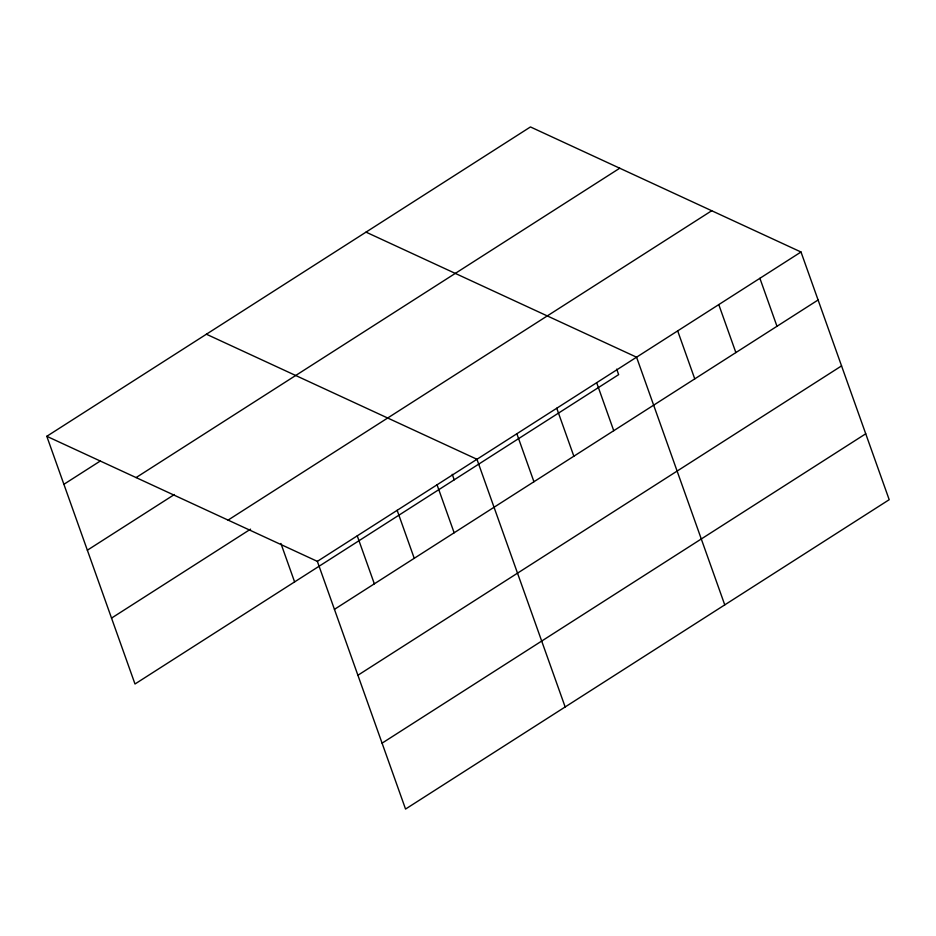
<?xml version="1.0" encoding="UTF-8"?>
<svg xmlns="http://www.w3.org/2000/svg" width="936" height="936" viewBox="0 0 936 936"><rect width="100%" height="100%" fill="white"/><g stroke="black" fill="none" stroke-linecap="round" stroke-linejoin="round"><path stroke-width="1.4" d="M46.8 436.305L530.455 126.945L801.005 252.006L889.2 499.695L405.545 809.055L317.351 561.366L46.8 436.305L134.995 683.994L618.649 374.634L616.695 369.147M63.894 484.298L100.164 461.097M136.083 477.582L619.737 168.211M87.352 550.204L174.412 494.512M228.068 520.1L711.723 210.729M111.536 618.099L250.579 529.156M317.351 561.366L801.005 252.006M334.445 609.348L818.087 299.988M357.903 675.254L841.558 365.894M382.087 743.149L865.73 433.789M366.011 232.128L636.562 357.189L724.756 604.878M206.4 334.222L476.95 459.272L565.157 706.961M759.892 278.296L776.985 326.29M718.778 304.598L735.871 352.579M677.676 330.888L694.758 378.881M596.665 382.707L613.747 430.7M556.756 408.225L573.85 456.218M516.859 433.754L533.941 481.736M452.252 474.33L454.206 479.817M437.053 484.789L454.147 532.783M397.156 510.319L414.238 558.301M357.248 535.837L374.341 583.83M280.917 543.465L294.606 581.911"/></g></svg>
